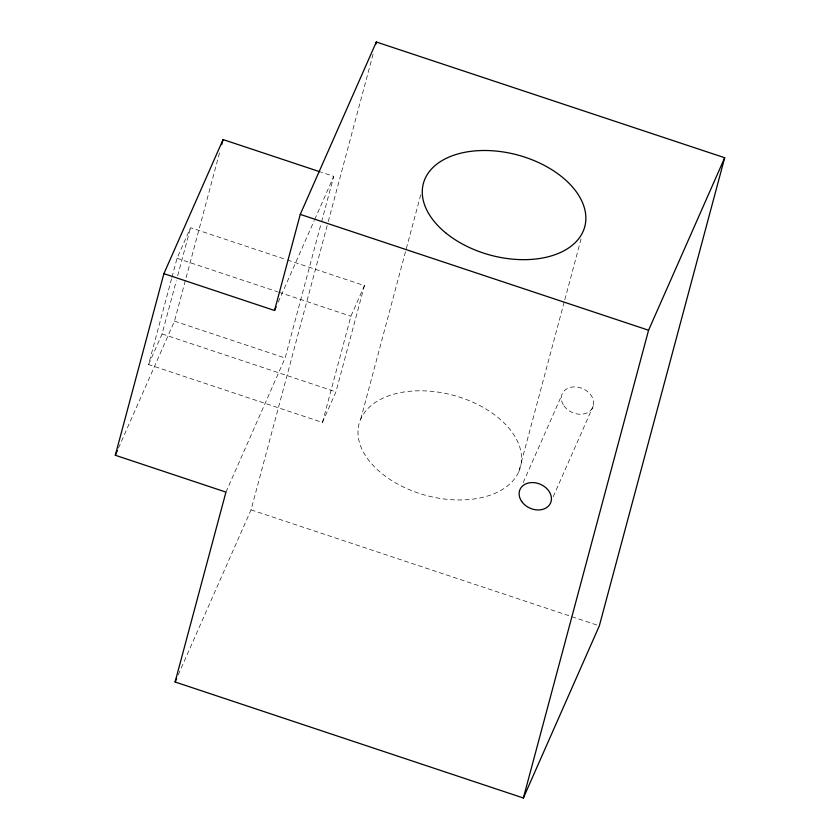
<?xml version="1.0" encoding="UTF-8"?>
<svg xmlns="http://www.w3.org/2000/svg" width="840" height="840" viewBox="0 0 840 840"><rect width="100%" height="100%" fill="white"/><g stroke="black" fill="none" stroke-linecap="round" stroke-linejoin="round"><path stroke-width="0.63" stroke-dasharray="4.2 3.15" d="M360.749 419.044L420.966 193.935M518.805 471.702A83.538 51.891 15 0 0 418.541 390.8A83.538 51.891 15 0 0 381.99 473.624A83.538 51.891 15 0 0 518.805 471.702L564.48 300.972M564.827 299.702L581.059 239.001M287.417 259.98L364.423 285.621L335.947 391.86L322.445 422.468L148.575 364.55L171.623 278.544M171.959 277.284L177.041 258.31L190.543 227.703L286.178 259.56M148.575 364.55L162.078 333.942L176.316 280.822M177.671 275.772L190.543 227.703M118.472 448.067L174.478 321.153L220.038 150.916M225.95 492.104L285.127 358.008L321.248 223.041M321.584 221.781L333.743 176.379L321.3 172.242M178.248 674.814L251.055 509.838L327.915 222.81M328.251 221.55L373.286 53.382M322.445 422.468L350.91 316.229L364.423 285.621M278.25 302.117L314.181 220.678M314.717 219.482L333.743 176.379M523.163 482.622L561.708 395.304M553.192 496.745L593.324 405.836M177.041 258.31L277.641 291.816M278.88 292.236L350.91 316.229M174.478 321.153L285.127 358.008M162.078 333.942L335.947 391.86M251.055 509.838L596.851 625.013M563.945 405.783A16.706 13.03 23.8 0 0 591.906 408.923A16.706 13.03 23.8 0 0 576.692 386.988A16.706 13.03 23.8 0 0 563.945 405.783"/><path stroke-width="1.26" d="M163.905 273.651L274.554 310.495L300.258 214.389L376.331 42L724.7 157.742L599.34 625.842L523.373 798L175.088 681.986L225.95 492.104L115.301 455.249L163.905 273.651L223.072 139.566L320.061 171.822M221.728 144.606L223.072 139.566M375.648 44.53L376.331 42M523.373 798L648.575 330.225L724.7 157.742M115.301 455.249L117.422 450.461M274.554 310.495L276.139 306.905M175.088 681.986L176.662 678.405M300.258 214.389L648.575 330.225M446.271 233.331A83.538 51.891 15 0 0 583.097 231.41A83.538 51.891 15 0 0 482.822 150.507A83.538 51.891 15 0 0 446.271 233.331M521.703 501.48A16.706 13.03 23.8 0 0 549.665 504.62A16.706 13.03 23.8 0 0 534.461 482.685A16.706 13.03 23.8 0 0 521.703 501.48"/></g></svg>
